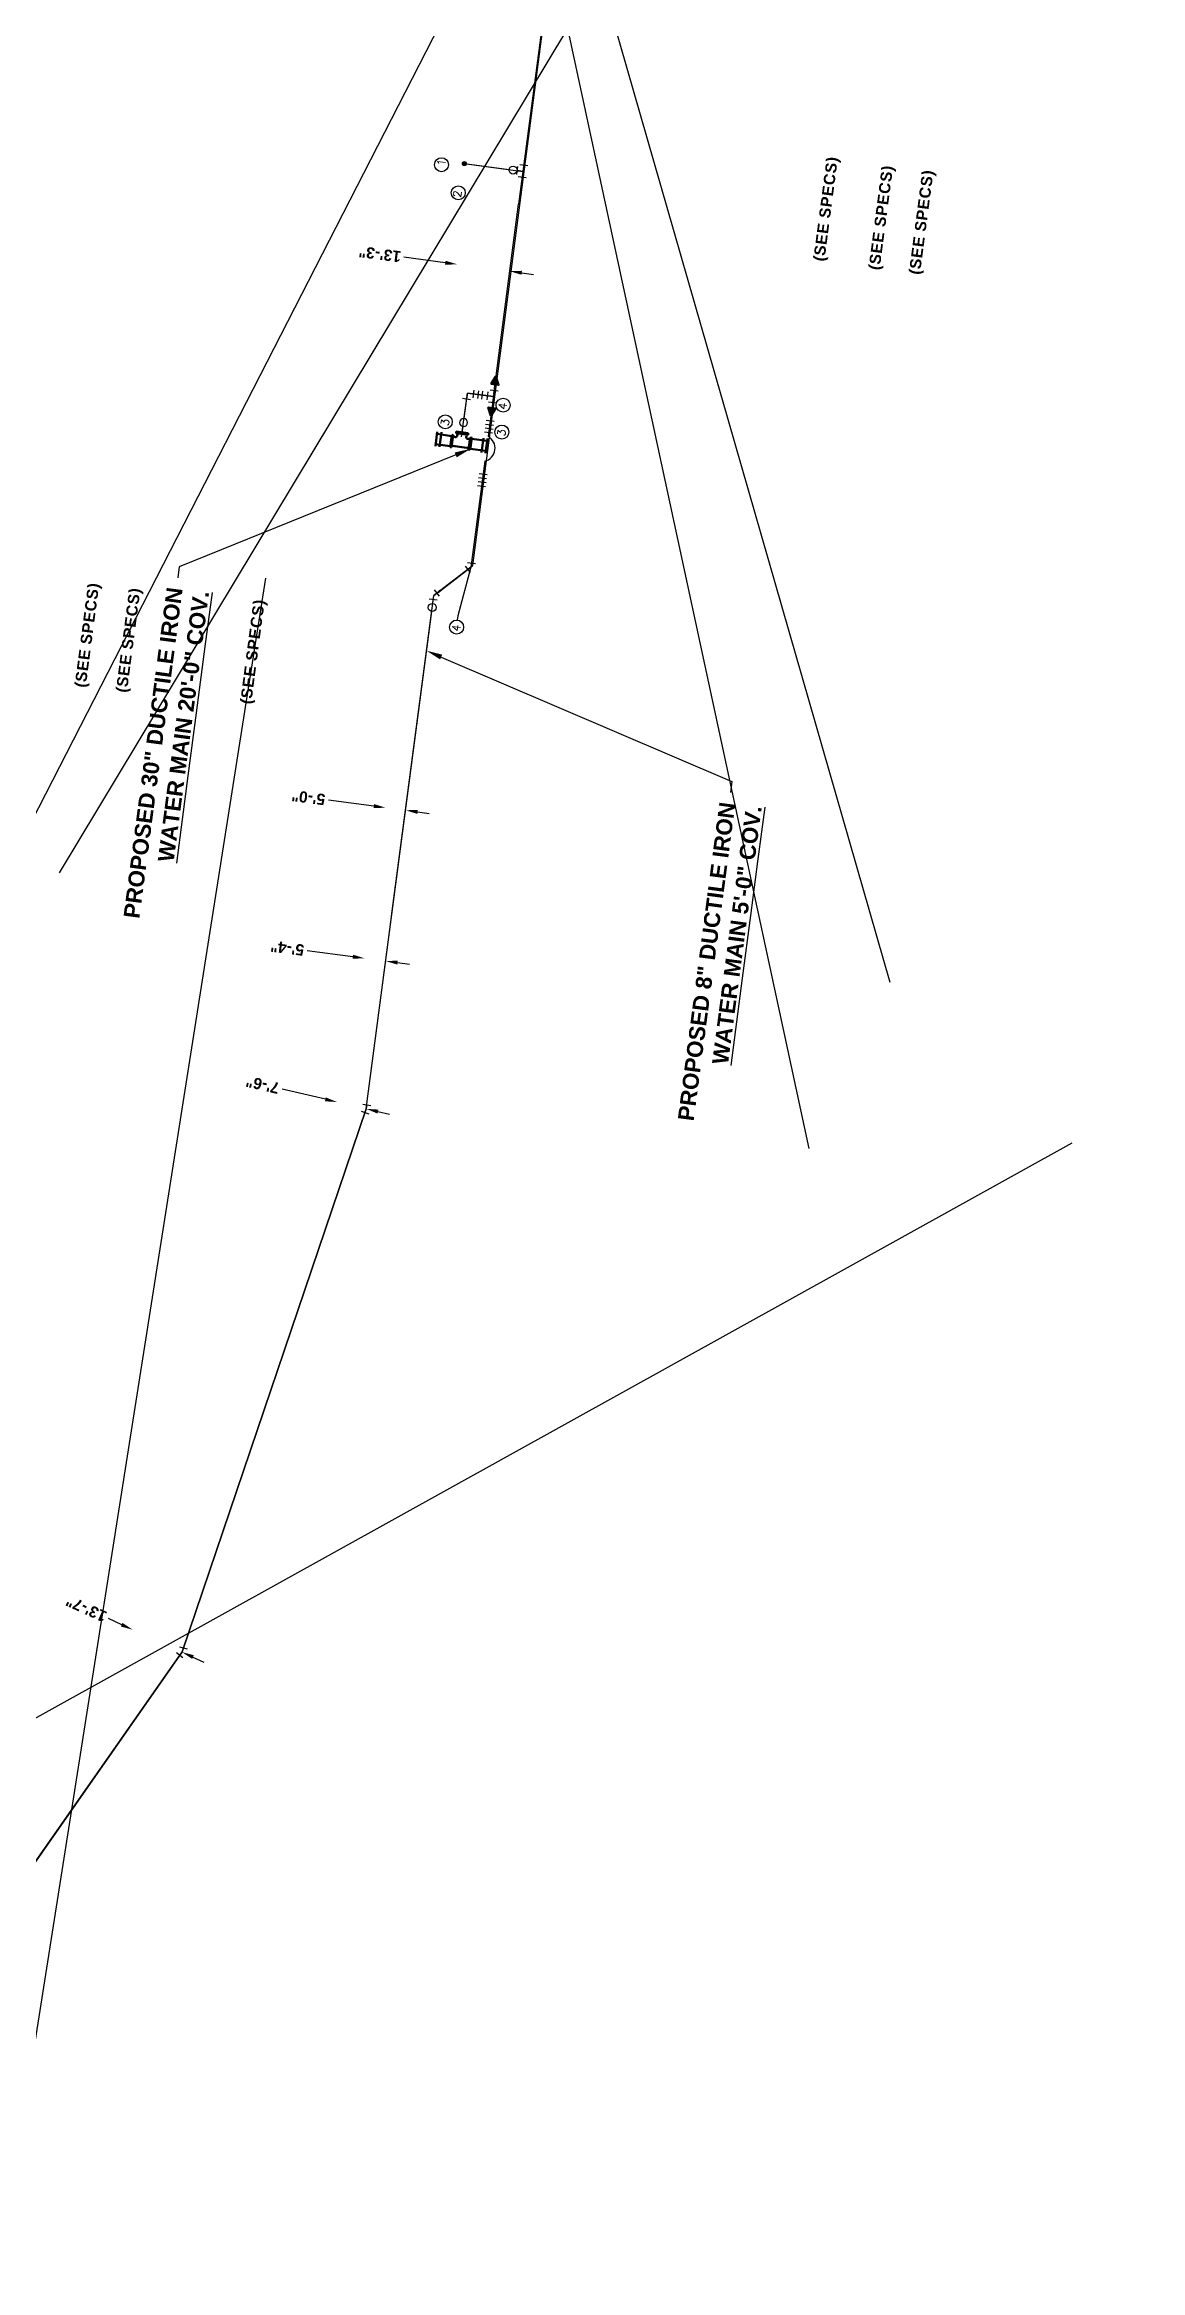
# Model space of a CAD drawing. Header units: feet. Extents: x 0 to 2707995, y 0 to 272563.
# Drawn here: x 2706540 to 2706814, y 269342 to 269898 of the extents above; entities that cross this region are included whole.
import ezdxf
from ezdxf import colors
from ezdxf.entities.mleader import LeaderData, LeaderLine
from ezdxf.math import Vec2, Vec3

# ---------------------------------------------------------------- set-up
doc = ezdxf.new("R2010")
doc.units = ezdxf.units.FT
doc.header["$LTSCALE"] = 20
for name, color, linetype in [('AlbertToolLayer', 40, 'Continuous'), ('C-PR-WATER', 4, 'Continuous'), ('C-PR-WATER-ABAND', 3, 'Continuous'), ('C-PR-WATER-DIM', 4, 'Continuous'), ('C-PR-WATER-FITTING', 4, 'Continuous'), ('C-PR-WATER-TXT (W-16)', 4, 'Continuous'), ('C-PR-WATER-TXT (W-2)', 4, 'Continuous'), ('C-PR-WATER-TXT-#', 6, 'Continuous')]:
    doc.layers.add(name, color=color, linetype=linetype)
doc.layers.add('CALC', color=10, linetype='Continuous', plot=False)
doc.styles.add('ARIAL', font='arialbd.ttf', dxfattribs={"height": 0.24})
doc.styles.add('PROPOSED PLAN', font='arialbd.ttf', dxfattribs={"height": 2.8})
doc.styles.get("Standard").update_dxf_attribs({"font": 'simplex.shx'})
doc.dimstyles.new('PWD Proposed', dxfattribs={"dimtxt": 2.8, "dimasz": 3, "dimexe": 0.18, "dimexo": 0.0625, "dimgap": 1, "dimtad": 0, "dimdec": 0, "dimlfac": 12, "dimzin": 1, "dimdsep": 46, "dimlunit": 4, "dimtxsty": 'PROPOSED PLAN', "dimcen": 0, "dimse1": 1, "dimse2": 1, "dimclrd": 256, "dimclrt": 3, "dimadec": 1, "dimazin": 0, "dimtfac": 1, "dimtdec": 0, "dimtofl": 0, "dimtmove": 0, "dimatfit": 1, "dimfxl": 0.18, "dimfrac": 2, "dimtolj": 1, "dimtzin": 0, "dimlwd": -1, "dimarcsym": 0})

# ---------------------------------------------------------------- blocks, each defined once
blk = doc.blocks.new('*U268')
at = {"layer": 'C-PR-WATER-FITTING'}
blk.add_line((1.5, -0.04), (-1.5, 0.03), dxfattribs=at)
for points in [[(-1.52, -0.97), (-1.47, 1.03)], [(1.04, 1.47), (-0.96, 1.52)], [(0, -0.01), (0.04, 1.49)], [(1.48, -1.04), (1.53, 0.96)]]:
    blk.add_lwpolyline(points, dxfattribs=at)
blk.add_circle((0.06, 2.49), 1, dxfattribs=at)
blk = doc.blocks.new('*U269')
at = {"layer": 'C-PR-WATER-FITTING'}
h = blk.add_hatch(color=256, dxfattribs=at)
h.dxf.hatch_style = 1
h.paths.add_polyline_path([(0.5, -0.01, 1), (-0.5, -0.01, 1)])
blk.add_circle((0, -0.01), 0.5, dxfattribs=at)
blk = doc.blocks.new('*U122')
at = {"layer": 'C-PR-WATER-FITTING'}
for p, q in [((0, 1), (0, -1)), ((1, 1), (1, -1)), ((2, 1), (2, -1)), ((3, 1), (3, -1))]:
    blk.add_line(p, q, dxfattribs=at)
blk = doc.blocks.new('*U123')
at = {"layer": 'C-PR-WATER-FITTING'}
for p, q in [((-0.79, -1.18), (-1.18, 0.79)), ((1, -1), (1, 1))]:
    blk.add_line(p, q, dxfattribs=at)
blk.add_lwpolyline([(-0.98, -0.2), (0, 0)], dxfattribs=at)
at = {"layer": 'C-PR-WATER-FITTING', "flags": 128}
blk.add_lwpolyline([(0, 0), (1, 0)], dxfattribs=at)
blk = doc.blocks.new('*U227')
at = {"layer": 'C-PR-WATER-FITTING'}
for p, q in [((-0.54, -1.31), (-1.31, 0.54)), ((1, -1), (1, 1))]:
    blk.add_line(p, q, dxfattribs=at)
blk.add_lwpolyline([(-0.92, -0.38), (0, 0)], dxfattribs=at)
at = {"layer": 'C-PR-WATER-FITTING', "flags": 128}
blk.add_lwpolyline([(0, 0), (1, 0)], dxfattribs=at)
blk = doc.blocks.new('*U271')
at = {"layer": 'C-PR-WATER-FITTING'}
blk.add_circle((0, -0.01), 1, dxfattribs=at)
blk = doc.blocks.new('*D175')
at = {"layer": 'C-PR-WATER-DIM', "linetype": 'Continuous', "transparency": 16777216}
for p, q in [((2706621.87, 269707.95), (2706610.51, 269709.45)), ((2706632.78, 269706.52), (2706635.75, 269706.13))]:
    blk.add_line(p, q, dxfattribs=at)
at = {"layer": 'C-PR-WATER-DIM', "transparency": 16777216}
for points in [[(2706621.94, 269708.45), (2706621.81, 269707.46), (2706624.85, 269707.56)], [(2706632.84, 269707.01), (2706632.71, 269706.02), (2706629.8, 269706.91)]]:
    blk.add_solid(points, dxfattribs=at)
at = {"layer": 'C-PR-WATER-DIM', "transparency": 16777216, "insert": (2706605.52, 269710.1), "char_height": 2.8, "attachment_point": 5, "rotation": 172.5034, "style": 'PROPOSED PLAN'}
blk.add_mtext('\\A1;5\'-0"', dxfattribs=at)
blk = doc.blocks.new('*D176')
at = {"layer": 'C-PR-WATER-DIM', "linetype": 'Continuous', "transparency": 16777216}
for p, q in [((2706616.59, 269670.31), (2706605.23, 269671.8)), ((2706627.82, 269668.83), (2706630.79, 269668.44))]:
    blk.add_line(p, q, dxfattribs=at)
at = {"layer": 'C-PR-WATER-DIM', "transparency": 16777216}
for points in [[(2706616.66, 269670.8), (2706616.53, 269669.81), (2706619.57, 269669.91)], [(2706627.88, 269669.32), (2706627.75, 269668.33), (2706624.84, 269669.22)]]:
    blk.add_solid(points, dxfattribs=at)
at = {"layer": 'C-PR-WATER-DIM', "transparency": 16777216, "insert": (2706600.24, 269672.46), "char_height": 2.8, "attachment_point": 5, "rotation": 172.5033, "style": 'PROPOSED PLAN'}
blk.add_mtext('\\A1;5\'-4"', dxfattribs=at)
blk = doc.blocks.new('*D177')
at = {"layer": 'C-PR-WATER-DIM', "linetype": 'Continuous', "transparency": 16777216}
for p, q in [((2706609.76, 269634.65), (2706598.95, 269637.16)), ((2706622.91, 269631.59), (2706625.83, 269630.91))]:
    blk.add_line(p, q, dxfattribs=at)
at = {"layer": 'C-PR-WATER-DIM', "transparency": 16777216}
for points in [[(2706609.87, 269635.13), (2706609.65, 269634.16), (2706612.68, 269633.97)], [(2706623.02, 269632.08), (2706622.79, 269631.1), (2706619.98, 269632.27)]]:
    blk.add_solid(points, dxfattribs=at)
at = {"layer": 'C-PR-WATER-DIM', "transparency": 16777216, "insert": (2706594.05, 269638.3), "char_height": 2.8, "attachment_point": 5, "rotation": 166.9221, "style": 'PROPOSED PLAN'}
blk.add_mtext('\\A1;7\'-6"', dxfattribs=at)
blk = doc.blocks.new('*D178')
at = {"layer": 'C-PR-WATER-DIM', "linetype": 'Continuous', "transparency": 16777216}
for p, q in [((2706558.83, 269503.31), (2706555.49, 269504.82)), ((2706576.64, 269495.22), (2706579.37, 269493.97))]:
    blk.add_line(p, q, dxfattribs=at)
at = {"layer": 'C-PR-WATER-DIM', "transparency": 16777216}
for points in [[(2706559.03, 269503.76), (2706558.62, 269502.85), (2706561.56, 269502.07)], [(2706576.84, 269495.67), (2706576.43, 269494.76), (2706573.9, 269496.46)]]:
    blk.add_solid(points, dxfattribs=at)
at = {"layer": 'C-PR-WATER-DIM', "transparency": 16777216, "insert": (2706549.97, 269507.33), "char_height": 2.8, "attachment_point": 5, "rotation": 155.568, "style": 'PROPOSED PLAN'}
blk.add_mtext('\\A1;13\'-7"', dxfattribs=at)
blk = doc.blocks.new('*U205')
at = {"layer": 'C-PR-WATER-FITTING'}
for p, q in [((0, -1.41), (-1.41, 0)), ((1, -1), (1, 1))]:
    blk.add_line(p, q, dxfattribs=at)
at = {"layer": 'C-PR-WATER-FITTING', "flags": 128}
blk.add_lwpolyline([(-0.71, -0.71), (0, 0), (1, 0)], dxfattribs=at)
blk = doc.blocks.new('*D206')
at = {"layer": 'C-PR-WATER-DIM', "linetype": 'Continuous', "transparency": 16777216}
for p, q in [((2706639.74, 269843.8), (2706629.39, 269845.16)), ((2706658.85, 269841.28), (2706661.83, 269840.89))]:
    blk.add_line(p, q, dxfattribs=at)
at = {"layer": 'C-PR-WATER-DIM', "transparency": 16777216}
for points in [[(2706639.81, 269844.29), (2706639.68, 269843.3), (2706642.72, 269843.4)], [(2706658.92, 269841.78), (2706658.79, 269840.79), (2706655.88, 269841.67)]]:
    blk.add_solid(points, dxfattribs=at)
at = {"layer": 'C-PR-WATER-DIM', "transparency": 16777216, "insert": (2706623.39, 269845.95), "char_height": 2.8, "attachment_point": 5, "rotation": 172.5053, "style": 'PROPOSED PLAN'}
blk.add_mtext('\\A1;13\'-3"', dxfattribs=at)
blk = doc.blocks.new('*U275')
at = {"layer": 'C-PR-WATER-FITTING'}
blk.add_line((-1.5, 0.03), (1.5, -0.04), dxfattribs=at)
for points in [[(-1.47, 1.03), (-1.52, -0.97)], [(1.53, 0.96), (1.48, -1.04)], [(-1.04, -1.48), (0.96, -1.53)], [(0, -0.01), (-0.04, -1.51)]]:
    blk.add_lwpolyline(points, dxfattribs=at)
blk = doc.blocks.new('*U276')
at = {"layer": 'C-PR-WATER-FITTING', "lineweight": 50}
for p, q in [((-4.21, 5.31), (-4.08, 5.66)), ((-4.08, 5.66), (-1.24, 4.6)), ((-3.85, 5.58), (-3.78, 5.77)), ((-2.46, 8.92), (-3.6, 5.88)), ((-3.49, 6.16), (-2.36, 9.2)), ((-2.45, 10.04), (-2.58, 9.68)), ((-2.58, 9.68), (0.26, 8.62)), ((-2.51, 9.88), (0.34, 8.82)), ((0.4, 8.98), (-2.45, 10.04)), ((-2.35, 9.6), (-2.42, 9.4)), ((0.63, 7.81), (-0.43, 4.97)), ((-0.22, 8.4), (-0.31, 8.16)), ((0.83, 7.74), (-0.23, 4.89)), ((-0.09, 7.68), (0.15, 7.59)), ((-0.07, 4.84), (0.99, 7.68)), ((0.03, 8.71), (-0.04, 8.51)), ((0.26, 8.62), (0.4, 8.98)), ((0.55, 7.58), (0.35, 7.65)), ((0.99, 7.68), (0.63, 7.81)), ((-1.37, 4.24), (-4.21, 5.31)), ((-4.16, 5.47), (-1.31, 4.4)), ((-1.47, 4.69), (-1.4, 4.88)), ((-1.46, 5.08), (-1.37, 5.32)), ((-1.24, 4.6), (-1.37, 4.24)), ((-0.89, 5.54), (-0.65, 5.45)), ((-0.34, 5.2), (-0.54, 5.27)), ((-0.43, 4.97), (-0.07, 4.84))]:
    blk.add_line(p, q, dxfattribs=at)
at = {"layer": 'C-PR-WATER-FITTING', "lineweight": 70}
for points in [[(-0.93, 13.39), (-2.21, 9.95)], [(1.62, 11.32), (-1.83, 12.61)], [(1.99, 12.31), (-1.46, 13.59)], [(1.45, 12.51), (0.16, 9.06)], [(-2.46, 0.41), (-5.91, 1.7)], [(-2.09, 1.4), (-5.54, 2.68)], [(-3.98, 5.22), (-5.37, 1.5)], [(-1.6, 4.33), (-2.99, 0.61)]]:
    blk.add_lwpolyline(points, dxfattribs=at)
at = {"layer": 'C-PR-WATER-FITTING', "lineweight": 50}
for centre, radius, start, end in [((-3.67, 5.65), 0.163, 80.5477, 131.6061), ((-2.4, 9.25), 0.0619, 311.3472, 33.8315), ((-1.02, 5.19), 0.379, 69.5079, 159.508), ((-0.15, 8.63), 0.163, 260.5487, 311.6072), ((0.2, 7.63), 0.0619, 221.3472, 303.8315), ((-1.42, 5.04), 0.0619, 131.3562, 213.8404), ((-0.42, 5.38), 0.163, 170.5477, 221.6061)]:
    blk.add_arc(centre, radius, start, end, dxfattribs=at)
at = {"layer": 'C-PR-WATER-FITTING', "lineweight": 50, "extrusion": (0, 0, -1)}
for centre, radius, start, end in [((3.66, 5.87), 0.0619, 172.3313, 254.8156), ((2.26, 9.42), 0.163, 301.5318, 352.5902), ((-0.04, 8.03), 0.379, 290.4917, 20.4918), ((0.16, 8.41), 0.0619, 352.3403, 74.8246), ((-0.37, 7.49), 0.163, 31.5328, 82.5913), ((1.56, 4.86), 0.163, 121.5328, 172.5913), ((0.64, 5.39), 0.0619, 82.3403, 164.8246)]:
    blk.add_arc(centre, radius, start, end, dxfattribs=at)
blk = doc.blocks.new('*U233')
at = {"layer": 'C-PR-WATER-FITTING'}
for points in [[(0, -1.5), (0, 0)], [(0, 0), (1.5, 0)], [(1.5, -1), (1.5, 1)], [(-1, -1.5), (1, -1.5)]]:
    blk.add_lwpolyline(points, dxfattribs=at)
blk = doc.blocks.new('*U234')
at = {"layer": 'C-PR-WATER-FITTING'}
for p, q in [((1, 0), (-1, 0)), ((1, -1), (-1, -1))]:
    blk.add_line(p, q, dxfattribs=at)
blk = doc.blocks.new('*U277')
at = {"layer": 'C-PR-WATER-FITTING'}
h = blk.add_hatch(color=256, dxfattribs=at)
h.dxf.hatch_style = 1
h.paths.add_polyline_path([(-2, 0.04), (0.02, 0.91), (-0.02, -0.92)])
at = {"layer": 'C-PR-WATER-FITTING', "lineweight": 50, "flags": 128}
blk.add_lwpolyline([(-2, 0.04), (0.02, 0.91), (-0.02, -0.92)], close=True, dxfattribs=at)
blk = doc.blocks.new('*U278')
at = {"layer": 'C-PR-WATER-FITTING'}
h = blk.add_hatch(color=256, dxfattribs=at)
h.dxf.hatch_style = 1
h.paths.add_polyline_path([(2, -0.06), (-0.02, -0.92), (0.02, 0.91)])
at = {"layer": 'C-PR-WATER-FITTING', "lineweight": 50, "flags": 128}
blk.add_lwpolyline([(2, -0.06), (-0.02, -0.92), (0.02, 0.91)], close=True, dxfattribs=at)

msp = doc.modelspace()

# ---------------------------------------------------------------- linework, layer by layer
at = {"layer": 'AlbertToolLayer'}
for p, q in [((2706590.85, 270271.519), (2706730.66, 269622.382)), ((2706509.297, 269651.498), (2706812.213, 270242.403)), ((2706605.928, 270167.643), (2706750.959, 269663.941)), ((2706543.269, 269691.258), (2706813.618, 270140.325)), ((2706594.811, 269764.916), (2706507.296, 269210.398)), ((2706305.573, 269351.545), (2706796.534, 269623.769))]:
    msp.add_line(p, q, dxfattribs=at)
at = {"layer": 'C-PR-WATER'}
for p, q in [((2706704.721, 270213.015), (2706658.078, 269858.402)), ((2706644.513, 269868.563), (2706655.697, 269867.093)), ((2706657.68, 269866.831), (2706659.161, 269866.638)), ((2706651.849, 269811.043), (2706658.078, 269858.402)), ((2706644.451, 269804.814), (2706645.262, 269811.173)), ((2706651.76, 269810.319), (2706645.262, 269811.173)), ((2706651.849, 269811.043), (2706650.448, 269800.398)), ((2706643.99, 269801.385), (2706644.196, 269802.828)), ((2706649.626, 269794.149), (2706646.15, 269767.72)), ((2706646.15, 269767.72), (2706636.86, 269760.59)), ((2706636.6, 269758.61), (2706636.86, 269760.59)), ((2706619.985, 269632.272), (2706636.339, 269756.627)), ((2706619.985, 269632.272), (2706573.943, 269496.542))]:
    msp.add_line(p, q, dxfattribs=at)
msp.add_lwpolyline([(2706649.626, 269794.149, 0.6760742), (2706650.448, 269800.398)], format="xyb", dxfattribs=at)
msp.add_lwpolyline([(2706573.943, 269496.542), (2706529.635, 269433.219)], dxfattribs=at)
at = {"layer": 'C-PR-WATER-TXT-#'}
for centre in [(2706638.797, 269868.305), (2706642.995, 269861.281), (2706654.201, 269808.198), (2706639.75, 269804.027), (2706653.874, 269801.467), (2706642.586, 269752.702)]:
    msp.add_circle(centre, 1.75, dxfattribs=at)
at = {"layer": 'CALC'}
for points in [[(2706626.323, 269680.461), (2706636.86, 269760.59), (2706646.629, 269768.087), (2706697.157, 270155.512)], [(2706645.015, 269868.497), (2706659.167, 269866.637)], [(2706643.805, 269800.234), (2706645.262, 269811.173), (2706651.76, 269810.319)], [(2706413.611, 269276.121), (2706481.945, 269373.783), (2706482.081, 269373.978), (2706489.044, 269375.207), (2706573.923, 269496.496), (2706619.979, 269632.253), (2706626.3, 269680.293)], [(2706528.489, 269431.581), (2706573.943, 269496.542), (2706619.985, 269632.272), (2706626.3, 269680.293)]]:
    msp.add_lwpolyline(points, dxfattribs=at)

# ---------------------------------------------------------------- block references
at = {"layer": 'C-PR-WATER-FITTING'}
for name, p, rotation in [('*U269', (2706644.513, 269868.563), 83.92415502369693), ('*U268', (2706659.161, 269866.636), 83.92415502369693), ('*U275', (2706651.766, 269810.319), 263.9241550236969), ('*U276', (2706650.196, 269802.307), 102.646654974396), ('*U122', (2706650.956, 269804.256), 262.5094549804973), ('*U122', (2706649.195, 269790.87), 262.5094549804973), ('*U205', (2706646.15, 269767.72), 217.5068954394455), ('*U205', (2706636.864, 269760.588), 37.5095282455205), ('*U271', (2706636.47, 269757.617), 83.92415502369693), ('*U123', (2706619.982, 269632.277), 251.2568181770842), ('*U227', (2706573.942, 269496.542), 231.9760317852755)]:
    msp.add_blockref(name, p, dxfattribs=dict(at, rotation=rotation))
at = {"layer": 'C-PR-WATER-FITTING', "xscale": -1}
for name, p, rotation in [('*U278', (2706652.154, 269813.367), 261.089489383004), ('*U233', (2706645.262, 269811.173), 82.50418942620374), ('*U234', (2706647.999, 269810.813), 82.50418942620374), ('*U271', (2706644.33, 269803.819), 261.089489383004), ('*U277', (2706651.381, 269807.488), 261.089489383004)]:
    msp.add_blockref(name, p, dxfattribs=dict(at, rotation=rotation))

# ---------------------------------------------------------------- texts
at = {"layer": 'C-PR-WATER-ABAND', "color": 4, "char_height": 2.8, "width": 48.18924, "attachment_point": 2, "rotation": 82.50682, "style": 'ARIAL'}
for insert in [(2706734.898, 269868.284), (2706748.708, 269866.102), (2706758.808, 269864.954), (2706550.156, 269761.73), (2706560.463, 269760.473), (2706591.545, 269757.582)]:
    msp.add_mtext('\\pxql;{\\T1.063;\\C3;(SEE SPECS)}', dxfattribs=dict(at, insert=insert))

# ---------------------------------------------------------------- dimensions: what is measured, and where the dimension line sits
at = {"layer": 'C-PR-WATER-DIM'}
for base, p1, p2, angle, picture, middle in [((2706642.716, 269843.405), (2706655.286, 269837.18), (2706642.125, 269838.912), 172.50531, '*D206', (2706623.389, 269845.947)), ((2706624.849, 269707.56), (2706629.212, 269702.416), (2706624.258, 269703.068), 172.50335, '*D175', (2706605.521, 269710.104)), ((2706619.569, 269669.914), (2706624.253, 269664.728), (2706618.978, 269665.422), 172.50326, '*D176', (2706600.241, 269672.457)), ((2706612.682, 269633.967), (2706619.984, 269632.265), (2706612.681, 269633.962), 166.92214, '*D177', (2706594.046, 269638.296)), ((2706561.556, 269502.066), (2706573.923, 269496.496), (2706561.575, 269502.106), 155.56805, '*D178', (2706549.975, 269507.327))]:
    dim = msp.add_linear_dim(base=base, p1=p1, p2=p2, angle=angle, dimstyle='PWD Proposed', override={"dimclrt": 256}, dxfattribs=at)
    dim.commit()
    dim.dimension.update_dxf_attribs({"geometry": picture, "text_midpoint": middle, "dimtype": 161})

# ---------------------------------------------------------------- leaders
at = {"layer": 'C-PR-WATER-TXT (W-16)'}
ml = msp.add_multileader_mtext('Standard', dxfattribs=at)
ml.set_content('PROPOSED 8" DUCTILE IRON {\\LWATER MAIN 5\'-0" COV.}', color=256, style='ARIAL')
ml.set_leader_properties(color=256)
ml.build(insert=Vec2(0, 0))
ml.multileader.update_dxf_attribs({"dogleg_length": 5})
ctx = ml.context
ctx.base_point, ctx.landing_gap_size, ctx.plane_origin, ctx.plane_x_axis, ctx.plane_y_axis = Vec3(2706700.04, 269627.633), 2.5, Vec3(2706322.085, 269820.634), Vec3(0.1304081, 0.9914604), Vec3(-0.9914604, 0.1304081)
ctx.text_align_type = 2
notes = []
notes.append((ctx, [(1, (1, 1, 0), (2706711.409, 269714.07), (-0.1304081, -0.9914604), 2.766, [(0, [(2706635.047, 269746.797)], 0, [])])]))
ctx.mtext.insert, ctx.mtext.text_direction, ctx.mtext.rotation, ctx.mtext.width, ctx.mtext.defined_height, ctx.mtext.alignment, ctx.mtext.flow_direction = Vec3(2706708.343, 269709.162), Vec3(0.1304081, 0.9914604), 1.4400157, 87.98644, 38.555, 3, 5
at = {"layer": 'C-PR-WATER-TXT (W-2)'}
ml = msp.add_multileader_mtext('Standard', dxfattribs=at)
ml.set_content('PROPOSED 30" DUCTILE IRON {\\LWATER MAIN 20\'-0" COV.}', color=256, style='ARIAL')
ml.set_leader_properties(color=256)
ml.build(insert=Vec2(0, 0))
ml.multileader.update_dxf_attribs({"dogleg_length": 5})
ctx = ml.context
ctx.base_point, ctx.landing_gap_size, ctx.plane_origin, ctx.plane_x_axis, ctx.plane_y_axis = Vec3(2706561.404, 269678.253), 2.5, Vec3(2706222.901, 269786.293), Vec3(0.1304081, 0.9914604), Vec3(-0.9914604, 0.1304081)
ctx.text_align_type = 2
notes.append((ctx, [(1, (1, 1, 0), (2706573.178, 269767.772), (-0.1304081, -0.9914604), 2.766, [(0, [(2706646.056, 269797.255)], 0, [])])]))
ctx.mtext.insert, ctx.mtext.text_direction, ctx.mtext.rotation, ctx.mtext.width, ctx.mtext.defined_height, ctx.mtext.alignment, ctx.mtext.flow_direction = Vec3(2706570.112, 269762.864), Vec3(0.1304081, 0.9914604), 1.4400157, 87.98644, 38.555, 3, 5
at = {"layer": 'C-PR-WATER-TXT-#'}
ml = msp.add_multileader_mtext('Standard', dxfattribs=at)
ml.set_content('2  ', color=256)
ml.set_leader_properties(color=256)
ml.build(insert=Vec2(0, 0))
ml.multileader.update_dxf_attribs({"dogleg_length": 1.5, "arrow_head_size": 2})
ctx = ml.context
ctx.base_point, ctx.char_height, ctx.arrow_head_size, ctx.landing_gap_size, ctx.plane_origin, ctx.plane_x_axis, ctx.plane_y_axis = Vec3(2706778.852, 271218.606), 2, 2, 1.7, Vec3(2706800.559, 271200.626), Vec3(0.8203154, -0.5719114), Vec3(0.5719114, 0.8203154)
ctx.text_align_type = 2
notes.append((ctx, [(0, (0, 0, 0), (0, 0), (1, 0), 1, [])]))
ctx.mtext.insert, ctx.mtext.text_direction, ctx.mtext.rotation, ctx.mtext.width, ctx.mtext.alignment, ctx.mtext.line_spacing_factor, ctx.mtext.flow_direction = Vec3(2706781.912, 271217.692), Vec3(0.8203154, -0.5719114), 5.6743512, 0.47619, 3, 0.75, 5
ml = msp.add_multileader_mtext('Standard', dxfattribs=at)
ml.set_content('1  ', color=256)
ml.set_leader_properties(color=256)
ml.build(insert=Vec2(0, 0))
ml.multileader.update_dxf_attribs({"dogleg_length": 1.5, "arrow_head_size": 2})
ctx = ml.context
ctx.base_point, ctx.char_height, ctx.arrow_head_size, ctx.landing_gap_size, ctx.plane_origin, ctx.plane_x_axis, ctx.plane_y_axis = Vec3(2706761.982, 270824.111), 2, 2, 1.7, Vec3(2706765.941, 270851.785), Vec3(0.0607616, 0.9981523), Vec3(-0.9981523, 0.0607616)
ctx.text_align_type = 2
notes.append((ctx, [(0, (0, 0, 0), (0, 0), (1, 0), 1, [])]))
ctx.mtext.insert, ctx.mtext.text_direction, ctx.mtext.rotation, ctx.mtext.width, ctx.mtext.alignment, ctx.mtext.line_spacing_factor, ctx.mtext.flow_direction = Vec3(2706761.116, 270826.344), Vec3(0.0607616, 0.9981523), 1.5099973, 0.47619, 3, 0.75, 5
ml = msp.add_multileader_mtext('Standard', dxfattribs=at)
ml.set_content('1  ', color=256)
ml.set_leader_properties(color=256)
ml.build(insert=Vec2(0, 0))
ml.multileader.update_dxf_attribs({"dogleg_length": 1.5, "arrow_head_size": 2})
ctx = ml.context
ctx.base_point, ctx.char_height, ctx.arrow_head_size, ctx.landing_gap_size, ctx.plane_origin, ctx.plane_x_axis, ctx.plane_y_axis = Vec3(2706731.113, 270761.473), 2, 2, 1.7, Vec3(2706735.372, 270789.14), Vec3(0.1304081, 0.9914604), Vec3(-0.9914604, 0.1304081)
ctx.text_align_type = 2
notes.append((ctx, [(0, (0, 0, 0), (0, 0), (1, 0), 1, [])]))
ctx.mtext.insert, ctx.mtext.text_direction, ctx.mtext.rotation, ctx.mtext.width, ctx.mtext.alignment, ctx.mtext.line_spacing_factor, ctx.mtext.flow_direction = Vec3(2706730.405, 270763.761), Vec3(0.1304081, 0.9914604), 1.4400157, 0.47619, 3, 0.75, 5
ml = msp.add_multileader_mtext('Standard', dxfattribs=at)
ml.set_content('1  ', color=256)
ml.set_leader_properties(color=256)
ml.build(insert=Vec2(0, 0))
ml.multileader.update_dxf_attribs({"dogleg_length": 1.5, "arrow_head_size": 2})
ctx = ml.context
ctx.base_point, ctx.char_height, ctx.arrow_head_size, ctx.landing_gap_size, ctx.plane_origin, ctx.plane_x_axis, ctx.plane_y_axis = Vec3(2706749.517, 270757.745), 2, 2, 1.7, Vec3(2706753.475, 270785.419), Vec3(0.0607616, 0.9981523), Vec3(-0.9981523, 0.0607616)
ctx.text_align_type = 2
notes.append((ctx, [(0, (0, 0, 0), (0, 0), (1, 0), 1, [])]))
ctx.mtext.insert, ctx.mtext.text_direction, ctx.mtext.rotation, ctx.mtext.width, ctx.mtext.alignment, ctx.mtext.line_spacing_factor, ctx.mtext.flow_direction = Vec3(2706748.651, 270759.978), Vec3(0.0607616, 0.9981523), 1.5099973, 0.47619, 3, 0.75, 5
ml = msp.add_multileader_mtext('Standard', dxfattribs=at)
ml.set_content('2  ', color=256)
ml.set_leader_properties(color=256)
ml.build(insert=Vec2(0, 0))
ml.multileader.update_dxf_attribs({"dogleg_length": 1.5, "arrow_head_size": 2})
ctx = ml.context
ctx.base_point, ctx.char_height, ctx.arrow_head_size, ctx.landing_gap_size, ctx.plane_origin, ctx.plane_x_axis, ctx.plane_y_axis = Vec3(2706724.224, 270731.251), 2, 2, 1.7, Vec3(2706731.7, 270757.624), Vec3(0.1304081, 0.9914604), Vec3(-0.9914604, 0.1304081)
ctx.text_align_type = 2
notes.append((ctx, [(0, (0, 0, 0), (0, 0), (1, 0), 1, [])]))
ctx.mtext.insert, ctx.mtext.text_direction, ctx.mtext.rotation, ctx.mtext.width, ctx.mtext.alignment, ctx.mtext.line_spacing_factor, ctx.mtext.flow_direction = Vec3(2706723.628, 270734.389), Vec3(0.1304081, 0.9914604), 1.4400157, 0.47619, 3, 0.75, 5
ml = msp.add_multileader_mtext('Standard', dxfattribs=at)
ml.set_content('1  ', color=256)
ml.set_leader_properties(color=256)
ml.build(insert=Vec2(0, 0))
ml.multileader.update_dxf_attribs({"dogleg_length": 1.5, "arrow_head_size": 2})
ctx = ml.context
ctx.base_point, ctx.char_height, ctx.arrow_head_size, ctx.landing_gap_size, ctx.plane_origin, ctx.plane_x_axis, ctx.plane_y_axis = Vec3(2706748.252, 270700.92), 2, 2, 1.7, Vec3(2706752.51, 270728.588), Vec3(0.1304081, 0.9914604), Vec3(-0.9914604, 0.1304081)
ctx.text_align_type = 2
notes.append((ctx, [(0, (0, 0, 0), (0, 0), (1, 0), 1, [])]))
ctx.mtext.insert, ctx.mtext.text_direction, ctx.mtext.rotation, ctx.mtext.width, ctx.mtext.alignment, ctx.mtext.line_spacing_factor, ctx.mtext.flow_direction = Vec3(2706747.544, 270703.208), Vec3(0.1304081, 0.9914604), 1.4400157, 0.47619, 3, 0.75, 5
ml = msp.add_multileader_mtext('Standard', dxfattribs=at)
ml.set_content('1  ', color=256)
ml.set_leader_properties(color=256)
ml.build(insert=Vec2(0, 0))
ml.multileader.update_dxf_attribs({"dogleg_length": 1.5, "arrow_head_size": 2})
ctx = ml.context
ctx.base_point, ctx.char_height, ctx.arrow_head_size, ctx.landing_gap_size, ctx.plane_origin, ctx.plane_x_axis, ctx.plane_y_axis = Vec3(2706689.366, 270261.062), 2, 2, 1.7, Vec3(2706695.952, 270287.976), Vec3(0.1304081, 0.9914604), Vec3(-0.9914604, 0.1304081)
ctx.text_align_type = 2
notes.append((ctx, [(0, (0, 0, 0), (0, 0), (1, 0), 1, [])]))
ctx.mtext.insert, ctx.mtext.text_direction, ctx.mtext.rotation, ctx.mtext.width, ctx.mtext.alignment, ctx.mtext.line_spacing_factor, ctx.mtext.flow_direction = Vec3(2706688.658, 270263.35), Vec3(0.1304081, 0.9914604), 1.4400157, 0.47619, 3, 0.75, 5
ml = msp.add_multileader_mtext('Standard', dxfattribs=at)
ml.set_content('1  ', color=256)
ml.set_leader_properties(color=256)
ml.build(insert=Vec2(0, 0))
ml.multileader.update_dxf_attribs({"dogleg_length": 1.5, "arrow_head_size": 2})
ctx = ml.context
ctx.base_point, ctx.char_height, ctx.arrow_head_size, ctx.landing_gap_size, ctx.plane_origin, ctx.plane_x_axis, ctx.plane_y_axis = Vec3(2706687.053, 270248.339), 2, 2, 1.7, Vec3(2706693.604, 270275.337), Vec3(0.1304081, 0.9914604), Vec3(-0.9914604, 0.1304081)
ctx.text_align_type = 2
notes.append((ctx, [(0, (0, 0, 0), (0, 0), (1, 0), 1, [])]))
ctx.mtext.insert, ctx.mtext.text_direction, ctx.mtext.rotation, ctx.mtext.width, ctx.mtext.alignment, ctx.mtext.line_spacing_factor, ctx.mtext.flow_direction = Vec3(2706686.345, 270250.627), Vec3(0.1304081, 0.9914604), 1.4400157, 0.47619, 3, 0.75, 5
ml = msp.add_multileader_mtext('Standard', dxfattribs=at)
ml.set_content('3  ', color=256)
ml.set_leader_properties(color=256)
ml.build(insert=Vec2(0, 0))
ml.multileader.update_dxf_attribs({"dogleg_length": 1.5, "arrow_head_size": 2})
ctx = ml.context
ctx.base_point, ctx.char_height, ctx.arrow_head_size, ctx.landing_gap_size, ctx.plane_origin, ctx.plane_x_axis, ctx.plane_y_axis = Vec3(2706679.393, 270244.25), 2, 2, 1.7, Vec3(2706685.553, 270267.318), Vec3(0.1304081, 0.9914604), Vec3(-0.9914604, 0.1304081)
ctx.text_align_type = 2
notes.append((ctx, [(0, (0, 0, 0), (0, 0), (1, 0), 1, [])]))
ctx.mtext.insert, ctx.mtext.text_direction, ctx.mtext.rotation, ctx.mtext.width, ctx.mtext.alignment, ctx.mtext.line_spacing_factor, ctx.mtext.flow_direction = Vec3(2706678.797, 270247.388), Vec3(0.1304081, 0.9914604), 1.4400157, 0.47619, 3, 0.75, 5
ml = msp.add_multileader_mtext('Standard', dxfattribs=at)
ml.set_content('1  ', color=256)
ml.set_leader_properties(color=256)
ml.build(insert=Vec2(0, 0))
ml.multileader.update_dxf_attribs({"dogleg_length": 1.5, "arrow_head_size": 2})
ctx = ml.context
ctx.base_point, ctx.char_height, ctx.arrow_head_size, ctx.landing_gap_size, ctx.plane_origin, ctx.plane_x_axis, ctx.plane_y_axis = Vec3(2706682.1, 270216.276), 2, 2, 1.7, Vec3(2706686.142, 270243.873), Vec3(0.1304081, 0.9914604), Vec3(-0.9914604, 0.1304081)
ctx.text_align_type = 2
notes.append((ctx, [(0, (0, 0, 0), (0, 0), (1, 0), 1, [])]))
ctx.mtext.insert, ctx.mtext.text_direction, ctx.mtext.rotation, ctx.mtext.width, ctx.mtext.alignment, ctx.mtext.line_spacing_factor, ctx.mtext.flow_direction = Vec3(2706681.392, 270218.564), Vec3(0.1304081, 0.9914604), 1.4400157, 0.47619, 3, 0.75, 5
ml = msp.add_multileader_mtext('Standard', dxfattribs=at)
ml.set_content('1  ', color=256)
ml.set_leader_properties(color=256)
ml.build(insert=Vec2(0, 0))
ml.multileader.update_dxf_attribs({"dogleg_length": 1.5, "arrow_head_size": 2})
ctx = ml.context
ctx.base_point, ctx.char_height, ctx.arrow_head_size, ctx.landing_gap_size, ctx.plane_origin, ctx.plane_x_axis, ctx.plane_y_axis = Vec3(2706680.306, 270203.581), 2, 2, 1.7, Vec3(2706684.423, 270231.31), Vec3(0.1304081, 0.9914604), Vec3(-0.9914604, 0.1304081)
ctx.text_align_type = 2
notes.append((ctx, [(0, (0, 0, 0), (0, 0), (1, 0), 1, [])]))
ctx.mtext.insert, ctx.mtext.text_direction, ctx.mtext.rotation, ctx.mtext.width, ctx.mtext.alignment, ctx.mtext.line_spacing_factor, ctx.mtext.flow_direction = Vec3(2706679.599, 270205.869), Vec3(0.1304081, 0.9914604), 1.4400157, 0.47619, 3, 0.75, 5
ml = msp.add_multileader_mtext('Standard', dxfattribs=at)
ml.set_content('1  ', color=256)
ml.set_leader_properties(color=256)
ml.build(insert=Vec2(0, 0))
ml.multileader.update_dxf_attribs({"dogleg_length": 1.5, "arrow_head_size": 2})
ctx = ml.context
ctx.base_point, ctx.char_height, ctx.arrow_head_size, ctx.landing_gap_size, ctx.plane_origin, ctx.plane_x_axis, ctx.plane_y_axis = Vec3(2706638.448, 269866.366), 2, 2, 1.7, Vec3(2706645.83, 269892.259), Vec3(0.1304081, 0.9914604), Vec3(-0.9914604, 0.1304081)
notes.append((ctx, [(0, (0, 0, 0), (0, 0), (1, 0), 1, [])]))
ctx.mtext.insert, ctx.mtext.text_direction, ctx.mtext.rotation, ctx.mtext.width, ctx.mtext.defined_height, ctx.mtext.line_spacing_factor, ctx.mtext.flow_direction = Vec3(2706637.678, 269868.182), Vec3(0.1304081, 0.9914604), 1.4400157, 0.30722, 2.037, 0.75, 5
ml = msp.add_multileader_mtext('Standard', dxfattribs=at)
ml.set_content('2  ', color=256)
ml.set_leader_properties(color=256)
ml.build(insert=Vec2(0, 0))
ml.multileader.update_dxf_attribs({"dogleg_length": 1.5, "arrow_head_size": 2})
ctx = ml.context
ctx.base_point, ctx.char_height, ctx.arrow_head_size, ctx.landing_gap_size, ctx.plane_origin, ctx.plane_x_axis, ctx.plane_y_axis = Vec3(2706642.463, 269858.835), 2, 2, 1.7, Vec3(2706650.027, 269885.235), Vec3(0.1304081, 0.9914604), Vec3(-0.9914604, 0.1304081)
ctx.text_align_type = 2
notes.append((ctx, [(0, (0, 0, 0), (0, 0), (1, 0), 1, [])]))
ctx.mtext.insert, ctx.mtext.text_direction, ctx.mtext.rotation, ctx.mtext.width, ctx.mtext.alignment, ctx.mtext.line_spacing_factor, ctx.mtext.flow_direction = Vec3(2706641.867, 269861.973), Vec3(0.1304081, 0.9914604), 1.4400157, 0.47619, 3, 0.75, 5
ml = msp.add_multileader_mtext('Standard', dxfattribs=at)
ml.set_content('4  ', color=256)
ml.set_leader_properties(color=256)
ml.build(insert=Vec2(0, 0))
ml.multileader.update_dxf_attribs({"dogleg_length": 1.5, "arrow_head_size": 2})
ctx = ml.context
ctx.base_point, ctx.char_height, ctx.arrow_head_size, ctx.landing_gap_size, ctx.plane_origin, ctx.plane_x_axis, ctx.plane_y_axis = Vec3(2706653.871, 269806.244), 2, 2, 1.15, Vec3(2706661.233, 269832.152), Vec3(0.1304081, 0.9914604), Vec3(-0.9914604, 0.1304081)
ctx.text_align_type = 2
notes.append((ctx, [(0, (0, 0, 0), (0, 0), (1, 0), 1, [])]))
ctx.mtext.insert, ctx.mtext.text_direction, ctx.mtext.rotation, ctx.mtext.width, ctx.mtext.alignment, ctx.mtext.line_spacing_factor, ctx.mtext.flow_direction = Vec3(2706653.216, 269808.931), Vec3(0.1304081, 0.9914604), 1.4400157, 0.47619, 3, 0.75, 5
ml = msp.add_multileader_mtext('Standard', dxfattribs=at)
ml.set_content('3  ', color=256)
ml.set_leader_properties(color=256)
ml.build(insert=Vec2(0, 0))
ml.multileader.update_dxf_attribs({"dogleg_length": 1.5, "arrow_head_size": 2})
ctx = ml.context
ctx.base_point, ctx.char_height, ctx.arrow_head_size, ctx.landing_gap_size, ctx.plane_origin, ctx.plane_x_axis, ctx.plane_y_axis = Vec3(2706639.48, 269802.283), 2, 2, 1.15, Vec3(2706646.783, 269827.981), Vec3(0.1304081, 0.9914604), Vec3(-0.9914604, 0.1304081)
ctx.text_align_type = 2
notes.append((ctx, [(0, (0, 0, 0), (0, 0), (1, 0), 1, [])]))
ctx.mtext.insert, ctx.mtext.text_direction, ctx.mtext.rotation, ctx.mtext.width, ctx.mtext.alignment, ctx.mtext.line_spacing_factor, ctx.mtext.flow_direction = Vec3(2706638.812, 269804.876), Vec3(0.1304081, 0.9914604), 1.4400157, 0.47619, 3, 0.75, 5
ml = msp.add_multileader_mtext('Standard', dxfattribs=at)
ml.set_content('3  ', color=256)
ml.set_leader_properties(color=256)
ml.build(insert=Vec2(0, 0))
ml.multileader.update_dxf_attribs({"dogleg_length": 1.5, "arrow_head_size": 2})
ctx = ml.context
ctx.base_point, ctx.char_height, ctx.arrow_head_size, ctx.landing_gap_size, ctx.plane_origin, ctx.plane_x_axis, ctx.plane_y_axis = Vec3(2706653.604, 269799.723), 2, 2, 1.15, Vec3(2706660.907, 269825.421), Vec3(0.1304081, 0.9914604), Vec3(-0.9914604, 0.1304081)
ctx.text_align_type = 2
notes.append((ctx, [(0, (0, 0, 0), (0, 0), (1, 0), 1, [])]))
ctx.mtext.insert, ctx.mtext.text_direction, ctx.mtext.rotation, ctx.mtext.width, ctx.mtext.alignment, ctx.mtext.line_spacing_factor, ctx.mtext.flow_direction = Vec3(2706652.937, 269802.316), Vec3(0.1304081, 0.9914604), 1.4400157, 0.47619, 3, 0.75, 5
ml = msp.add_multileader_mtext('Standard', dxfattribs=at)
ml.set_content('4  ', color=256)
ml.set_leader_properties(color=256)
ml.build(insert=Vec2(0, 0))
ml.multileader.update_dxf_attribs({"dogleg_length": 1.5, "arrow_head_size": 2})
ctx = ml.context
ctx.base_point, ctx.char_height, ctx.arrow_head_size, ctx.landing_gap_size, ctx.plane_origin, ctx.plane_x_axis, ctx.plane_y_axis = Vec3(2706642.256, 269750.749), 2, 2, 1.15, Vec3(2706649.619, 269776.657), Vec3(0.1304081, 0.9914604), Vec3(-0.9914604, 0.1304081)
ctx.text_align_type = 2
notes.append((ctx, [(0, (1, 1, 0), (2706642.881, 269755.499), (-0.1304081, -0.9914604), 1.062, [(1, [(2706636.86, 269760.585), (2706646.15, 269767.72)], 0, [])])]))
ctx.mtext.insert, ctx.mtext.text_direction, ctx.mtext.rotation, ctx.mtext.width, ctx.mtext.alignment, ctx.mtext.line_spacing_factor, ctx.mtext.flow_direction = Vec3(2706641.601, 269753.436), Vec3(0.1304081, 0.9914604), 1.4400157, 0.47619, 3, 0.75, 5
for ctx, leaders in notes:
    for number, flags, end, landing, length, lines in leaders:
        leader = LeaderData()
        leader.index, (leader.has_last_leader_line, leader.has_dogleg_vector, leader.attachment_direction) = number, flags
        leader.last_leader_point, leader.dogleg_vector, leader.dogleg_length = Vec3(end), Vec3(landing), length
        for number, points, colour, breaks in lines:
            line = LeaderLine()
            line.index, line.vertices, line.color, line.breaks = number, Vec3.list(points), colors.encode_raw_color(colour), breaks
            leader.lines.append(line)
        ctx.leaders.append(leader)

doc.saveas('drawing.dxf')
